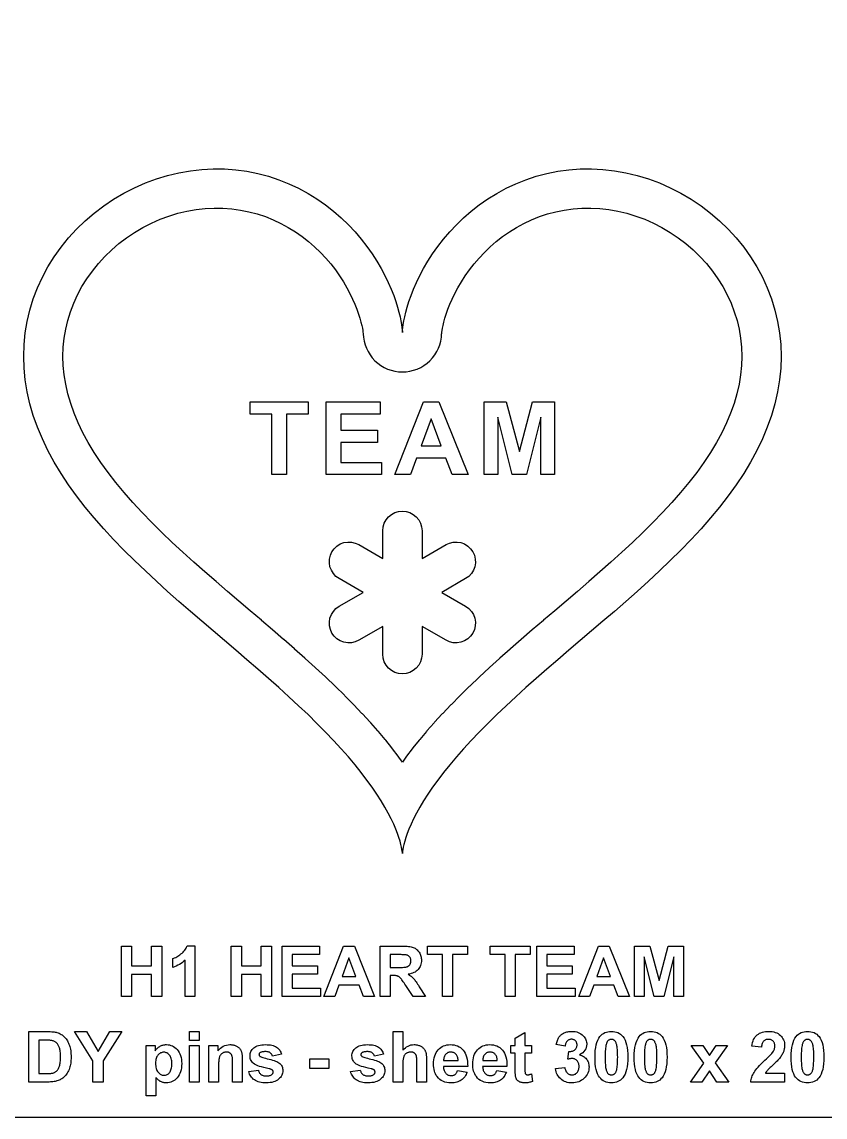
# Model space of a CAD drawing. Header units: millimetres. Extents: x 0 to 300, y 0 to 200.
# Drawn here: x 93.06 to 121.69, y 0 to 39.04 of the extents above; entities that cross this region are included whole.
import ezdxf

# ---------------------------------------------------------------- set-up
doc = ezdxf.new("R2010")
doc.units = ezdxf.units.MM
for name, color, linetype in [('CUT', 1, 'Continuous'), ('ENGRAVE', 5, 'Continuous'), ('LABELS', 250, 'Continuous'), ('SHEET', 8, 'Continuous')]:
    doc.layers.add(name, color=color, linetype=linetype)

msp = doc.modelspace()

# ---------------------------------------------------------------- linework, layer by layer
at = {"layer": 'CUT'}
msp.add_lwpolyline([(106.619, 27.962), (106.619, 27.974), (106.621, 28.009), (106.625, 28.068), (106.634, 28.15), (106.649, 28.253), (106.67, 28.378), (106.701, 28.524), (106.74, 28.688), (106.791, 28.871), (106.853, 29.069), (106.928, 29.283), (107.017, 29.509), (107.121, 29.747), (107.24, 29.994), (107.375, 30.248), (107.527, 30.507), (107.696, 30.77), (107.882, 31.033), (108.085, 31.296), (108.306, 31.555), (108.545, 31.809), (108.8, 32.055), (109.072, 32.292), (109.36, 32.517), (109.664, 32.73), (109.984, 32.927), (110.317, 33.108), (110.663, 33.271), (111.022, 33.414), (111.392, 33.536), (111.771, 33.637), (112.159, 33.714), (112.554, 33.768), (112.955, 33.798), (113.36, 33.802), (113.767, 33.782), (114.175, 33.736), (114.582, 33.664), (114.987, 33.568), (115.387, 33.446), (115.782, 33.3), (116.168, 33.13), (116.545, 32.937), (116.911, 32.721), (117.265, 32.483), (117.604, 32.225), (117.926, 31.947), (118.232, 31.65), (118.519, 31.337), (118.785, 31.007), (119.03, 30.663), (119.253, 30.305), (119.452, 29.935), (119.626, 29.555), (119.775, 29.165), (119.898, 28.767), (119.994, 28.362), (120.063, 27.952), (120.105, 27.537), (120.119, 27.118), (120.105, 26.697), (120.063, 26.275), (119.994, 25.853), (119.898, 25.431), (119.775, 25.01), (119.626, 24.591), (119.452, 24.174), (119.253, 23.76), (119.03, 23.35), (118.785, 22.943), (118.519, 22.54), (118.232, 22.141), (117.926, 21.746), (117.604, 21.356), (117.265, 20.97), (116.911, 20.588), (116.545, 20.21), (116.168, 19.837), (115.782, 19.468), (115.387, 19.103), (114.987, 18.741), (114.582, 18.383), (114.175, 18.028), (113.767, 17.677), (113.36, 17.329), (112.955, 16.985), (112.554, 16.643), (112.159, 16.305), (111.771, 15.97), (111.392, 15.638), (111.022, 15.309), (110.663, 14.984), (110.317, 14.663), (109.984, 14.346), (109.664, 14.034), (109.36, 13.727), (109.072, 13.425), (108.8, 13.129), (108.545, 12.839), (108.306, 12.556), (108.085, 12.282), (107.882, 12.015), (107.696, 11.757), (107.527, 11.509), (107.375, 11.272), (107.24, 11.046), (107.121, 10.831), (107.017, 10.629), (106.928, 10.441), (106.853, 10.266), (106.791, 10.106), (106.74, 9.961), (106.701, 9.831), (106.67, 9.718), (106.649, 9.622), (106.634, 9.542), (106.625, 9.48), (106.621, 9.435), (106.619, 9.408), (106.619, 9.399), (106.619, 9.408), (106.617, 9.435), (106.612, 9.48), (106.603, 9.542), (106.589, 9.622), (106.567, 9.718), (106.537, 9.831), (106.497, 9.961), (106.447, 10.106), (106.385, 10.266), (106.31, 10.441), (106.22, 10.629), (106.117, 10.831), (105.997, 11.046), (105.862, 11.272), (105.71, 11.509), (105.542, 11.757), (105.356, 12.015), (105.152, 12.282), (104.931, 12.556), (104.693, 12.839), (104.438, 13.129), (104.166, 13.425), (103.877, 13.727), (103.573, 14.034), (103.254, 14.346), (102.921, 14.663), (102.574, 14.984), (102.216, 15.309), (101.846, 15.638), (101.466, 15.97), (101.078, 16.305), (100.683, 16.643), (100.282, 16.985), (99.878, 17.329), (99.47, 17.677), (99.062, 18.028), (98.655, 18.383), (98.251, 18.741), (97.85, 19.103), (97.456, 19.468), (97.069, 19.837), (96.692, 20.21), (96.326, 20.588), (95.973, 20.97), (95.634, 21.356), (95.311, 21.746), (95.006, 22.141), (94.719, 22.54), (94.452, 22.943), (94.207, 23.35), (93.985, 23.76), (93.786, 24.174), (93.611, 24.591), (93.462, 25.01), (93.339, 25.431), (93.243, 25.853), (93.174, 26.275), (93.133, 26.697), (93.119, 27.118), (93.133, 27.537), (93.174, 27.952), (93.243, 28.362), (93.339, 28.767), (93.462, 29.165), (93.611, 29.555), (93.786, 29.935), (93.985, 30.305), (94.207, 30.663), (94.452, 31.007), (94.719, 31.337), (95.006, 31.65), (95.311, 31.947), (95.634, 32.225), (95.973, 32.483), (96.326, 32.721), (96.692, 32.937), (97.069, 33.13), (97.456, 33.3), (97.85, 33.446), (98.251, 33.568), (98.655, 33.664), (99.062, 33.736), (99.47, 33.782), (99.878, 33.802), (100.282, 33.798), (100.683, 33.768), (101.078, 33.714), (101.466, 33.637), (101.846, 33.536), (102.216, 33.414), (102.574, 33.271), (102.921, 33.108), (103.254, 32.927), (103.573, 32.73), (103.877, 32.517), (104.166, 32.292), (104.438, 32.055), (104.693, 31.809), (104.931, 31.555), (105.152, 31.296), (105.356, 31.033), (105.542, 30.77), (105.71, 30.507), (105.862, 30.248), (105.997, 29.994), (106.117, 29.747), (106.22, 29.509), (106.31, 29.283), (106.385, 29.069), (106.447, 28.871), (106.497, 28.688), (106.537, 28.524), (106.567, 28.378), (106.589, 28.253), (106.603, 28.15), (106.612, 28.068), (106.617, 28.009), (106.619, 27.974)], close=True, dxfattribs=at)
at = {"layer": 'ENGRAVE'}
for points in [[(105.221, 27.907), (105.228, 27.798), (105.251, 27.664), (105.286, 27.533), (105.334, 27.406), (105.394, 27.285), (105.465, 27.169), (105.547, 27.061), (105.639, 26.962), (105.74, 26.872), (105.85, 26.792), (105.967, 26.723), (106.09, 26.666), (106.218, 26.621), (106.349, 26.588), (106.483, 26.568), (106.619, 26.562), (106.754, 26.568), (106.888, 26.588), (107.02, 26.621), (107.148, 26.666), (107.271, 26.723), (107.388, 26.792), (107.497, 26.872), (107.599, 26.962), (107.691, 27.061), (107.773, 27.169), (107.844, 27.285), (107.904, 27.406), (107.952, 27.533), (107.987, 27.664), (108.009, 27.798), (108.017, 27.907), (108.017, 27.907), (108.018, 27.921), (108.019, 27.938), (108.024, 27.976), (108.032, 28.036), (108.046, 28.117), (108.067, 28.218), (108.096, 28.338), (108.134, 28.475), (108.181, 28.627), (108.24, 28.794), (108.311, 28.973), (108.393, 29.162), (108.489, 29.36), (108.598, 29.565), (108.721, 29.775), (108.857, 29.987), (109.008, 30.2), (109.172, 30.412), (109.35, 30.621), (109.542, 30.825), (109.746, 31.023), (109.963, 31.212), (110.193, 31.391), (110.434, 31.56), (110.686, 31.716), (110.949, 31.858), (111.221, 31.986), (111.502, 32.098), (111.791, 32.194), (112.088, 32.272), (112.391, 32.333), (112.701, 32.375), (113.015, 32.398), (113.333, 32.402), (113.654, 32.386), (113.976, 32.349), (114.299, 32.293), (114.621, 32.216), (114.94, 32.119), (115.256, 32.002), (115.566, 31.865), (115.869, 31.71), (116.164, 31.536), (116.449, 31.344), (116.722, 31.136), (116.982, 30.913), (117.227, 30.675), (117.457, 30.423), (117.67, 30.16), (117.865, 29.886), (118.041, 29.603), (118.198, 29.311), (118.335, 29.013), (118.451, 28.708), (118.547, 28.398), (118.621, 28.084), (118.675, 27.765), (118.707, 27.443), (118.718, 27.118), (118.707, 26.789), (118.674, 26.457), (118.62, 26.122), (118.542, 25.783), (118.443, 25.441), (118.32, 25.096), (118.174, 24.748), (118.006, 24.397), (117.815, 24.045), (117.601, 23.69), (117.366, 23.335), (117.11, 22.978), (116.833, 22.621), (116.538, 22.264), (116.225, 21.907), (115.895, 21.551), (115.55, 21.195), (115.192, 20.841), (114.822, 20.488), (114.442, 20.135), (114.054, 19.785), (113.659, 19.435), (113.259, 19.087), (112.856, 18.74), (112.451, 18.395), (112.047, 18.051), (111.646, 17.709), (111.644, 17.706), (111.249, 17.368), (111.244, 17.364), (110.856, 17.029), (110.85, 17.023), (110.47, 16.691), (110.462, 16.684), (110.092, 16.356), (110.082, 16.347), (109.724, 16.022), (109.712, 16.011), (109.365, 15.69), (109.352, 15.678), (109.019, 15.361), (109.004, 15.347), (108.685, 15.035), (108.669, 15.019), (108.365, 14.711), (108.348, 14.694), (108.059, 14.392), (108.041, 14.372), (107.769, 14.076), (107.75, 14.054), (107.494, 13.765), (107.474, 13.741), (107.236, 13.459), (107.215, 13.433), (106.994, 13.158), (106.972, 13.131), (106.769, 12.864), (106.747, 12.835), (106.619, 12.657), (106.491, 12.835), (106.469, 12.864), (106.265, 13.131), (106.244, 13.158), (106.023, 13.433), (106.002, 13.459), (105.764, 13.741), (105.743, 13.765), (105.488, 14.054), (105.469, 14.076), (105.197, 14.372), (105.178, 14.392), (104.89, 14.694), (104.873, 14.711), (104.568, 15.019), (104.552, 15.035), (104.233, 15.347), (104.219, 15.361), (103.885, 15.678), (103.872, 15.69), (103.526, 16.011), (103.514, 16.022), (103.155, 16.347), (103.145, 16.356), (102.776, 16.684), (102.767, 16.691), (102.388, 17.023), (102.381, 17.029), (101.993, 17.364), (101.989, 17.368), (101.594, 17.706), (101.591, 17.709), (101.191, 18.05), (100.786, 18.395), (100.382, 18.74), (99.979, 19.087), (99.579, 19.435), (99.184, 19.785), (98.795, 20.135), (98.415, 20.488), (98.045, 20.841), (97.687, 21.195), (97.343, 21.551), (97.013, 21.907), (96.7, 22.264), (96.404, 22.621), (96.128, 22.978), (95.872, 23.335), (95.636, 23.69), (95.423, 24.045), (95.232, 24.397), (95.063, 24.748), (94.918, 25.096), (94.795, 25.441), (94.695, 25.783), (94.618, 26.122), (94.563, 26.457), (94.53, 26.789), (94.52, 27.118), (94.53, 27.443), (94.563, 27.765), (94.616, 28.084), (94.691, 28.398), (94.786, 28.708), (94.903, 29.013), (95.04, 29.311), (95.197, 29.603), (95.373, 29.886), (95.568, 30.16), (95.781, 30.423), (96.011, 30.675), (96.256, 30.913), (96.516, 31.136), (96.789, 31.344), (97.073, 31.536), (97.368, 31.71), (97.671, 31.865), (97.982, 32.002), (98.297, 32.119), (98.617, 32.216), (98.939, 32.293), (99.262, 32.349), (99.584, 32.386), (99.905, 32.402), (100.223, 32.398), (100.537, 32.375), (100.846, 32.333), (101.15, 32.272), (101.447, 32.194), (101.736, 32.098), (102.017, 31.986), (102.289, 31.858), (102.551, 31.716), (102.804, 31.56), (103.045, 31.391), (103.274, 31.212), (103.491, 31.023), (103.696, 30.825), (103.888, 30.621), (104.066, 30.412), (104.23, 30.2), (104.38, 29.987), (104.517, 29.775), (104.64, 29.565), (104.749, 29.36), (104.844, 29.162), (104.927, 28.973), (104.997, 28.794), (105.056, 28.627), (105.104, 28.475), (105.142, 28.338), (105.171, 28.218), (105.191, 28.117), (105.206, 28.036), (105.214, 27.976), (105.218, 27.938), (105.219, 27.921), (105.22, 27.907)], [(101.191, 25.061), (101.191, 25.501), (103.258, 25.501), (103.258, 25.061), (102.488, 25.061), (102.488, 22.901), (101.963, 22.901), (101.963, 25.061)], [(105.824, 25.501), (105.824, 25.061), (104.421, 25.061), (104.421, 24.485), (105.727, 24.485), (105.727, 24.046), (104.421, 24.046), (104.421, 23.339), (105.874, 23.339), (105.874, 22.901), (103.896, 22.901), (103.896, 25.501)], [(107.126, 23.491), (106.912, 22.901), (106.355, 22.901), (107.367, 25.501), (107.922, 25.501), (108.964, 22.901), (108.392, 22.901), (108.165, 23.491)], [(110.321, 25.501), (110.792, 23.727), (111.259, 25.501), (112.046, 25.501), (112.046, 22.901), (111.559, 22.901), (111.559, 24.947), (111.042, 22.901), (110.537, 22.901), (110.023, 24.947), (110.023, 22.901), (109.535, 22.901), (109.535, 25.501)], [(107.997, 23.929), (107.639, 24.894), (107.288, 23.929)], [(105.932, 21.037), (105.972, 21.169), (106.037, 21.29), (106.124, 21.396), (106.23, 21.483), (106.351, 21.547), (106.482, 21.587), (106.619, 21.601), (106.755, 21.587), (106.887, 21.547), (107.008, 21.483), (107.114, 21.396), (107.201, 21.29), (107.266, 21.169), (107.305, 21.037), (107.319, 20.901), (107.319, 19.913), (108.174, 20.407), (108.299, 20.464), (108.433, 20.495), (108.57, 20.499), (108.705, 20.477), (108.834, 20.429), (108.95, 20.356), (109.05, 20.262), (109.13, 20.151), (109.187, 20.026), (109.218, 19.892), (109.223, 19.755), (109.2, 19.62), (109.152, 19.491), (109.079, 19.375), (108.986, 19.274), (108.874, 19.195), (108.019, 18.701), (108.874, 18.207), (108.986, 18.127), (109.079, 18.027), (109.152, 17.91), (109.2, 17.782), (109.223, 17.647), (109.218, 17.509), (109.187, 17.376), (109.13, 17.251), (109.05, 17.139), (108.95, 17.045), (108.834, 16.973), (108.705, 16.925), (108.57, 16.902), (108.433, 16.907), (108.299, 16.938), (108.174, 16.995), (107.319, 17.488), (107.319, 16.501), (107.305, 16.364), (107.266, 16.233), (107.201, 16.112), (107.114, 16.006), (107.008, 15.919), (106.887, 15.854), (106.755, 15.814), (106.619, 15.801), (106.482, 15.814), (106.351, 15.854), (106.23, 15.919), (106.124, 16.006), (106.037, 16.112), (105.972, 16.233), (105.932, 16.364), (105.919, 16.501), (105.919, 17.488), (105.064, 16.995), (104.939, 16.938), (104.805, 16.907), (104.668, 16.902), (104.532, 16.925), (104.404, 16.973), (104.287, 17.045), (104.187, 17.139), (104.107, 17.251), (104.051, 17.376), (104.02, 17.509), (104.015, 17.647), (104.037, 17.782), (104.086, 17.91), (104.158, 18.027), (104.252, 18.127), (104.364, 18.207), (105.219, 18.701), (104.364, 19.195), (104.252, 19.274), (104.158, 19.375), (104.086, 19.491), (104.037, 19.62), (104.015, 19.755), (104.02, 19.892), (104.051, 20.026), (104.107, 20.151), (104.187, 20.262), (104.287, 20.356), (104.404, 20.429), (104.532, 20.477), (104.668, 20.499), (104.805, 20.495), (104.939, 20.464), (105.064, 20.407), (105.919, 19.913), (105.919, 20.901)]]:
    msp.add_lwpolyline(points, close=True, dxfattribs=at)
at = {"layer": 'LABELS'}
for points in [[(96.965, 5.387), (97.677, 5.387), (97.677, 6.096), (98.041, 6.096), (98.041, 4.296), (97.677, 4.296), (97.677, 5.083), (96.965, 5.083), (96.965, 4.296), (96.602, 4.296), (96.602, 6.096), (96.965, 6.096)], [(98.83, 5.553), (98.779, 5.513), (98.727, 5.476), (98.672, 5.442), (98.615, 5.411), (98.556, 5.383), (98.495, 5.357), (98.432, 5.334), (98.432, 5.648), (98.466, 5.66), (98.501, 5.675), (98.537, 5.692), (98.573, 5.712), (98.61, 5.734), (98.648, 5.758), (98.686, 5.786), (98.726, 5.815), (98.764, 5.847), (98.799, 5.879), (98.83, 5.913), (98.859, 5.949), (98.885, 5.985), (98.907, 6.023), (98.927, 6.063), (98.943, 6.103), (99.223, 6.103), (99.223, 4.296), (98.878, 4.296), (98.878, 5.596)], [(100.878, 5.387), (101.59, 5.387), (101.59, 6.096), (101.954, 6.096), (101.954, 4.296), (101.59, 4.296), (101.59, 5.083), (100.878, 5.083), (100.878, 4.296), (100.515, 4.296), (100.515, 6.096), (100.878, 6.096)], [(103.664, 5.791), (102.693, 5.791), (102.693, 5.392), (103.596, 5.392), (103.596, 5.089), (102.693, 5.089), (102.693, 4.599), (103.698, 4.599), (103.698, 4.296), (102.329, 4.296), (102.329, 6.096), (103.664, 6.096)], [(103.824, 4.296), (104.525, 6.096), (104.909, 6.096), (105.63, 4.296), (105.234, 4.296), (105.077, 4.705), (104.358, 4.705), (104.209, 4.296)], [(106.783, 6.089), (106.838, 6.084), (106.888, 6.077), (106.933, 6.068), (106.973, 6.059), (107.008, 6.047), (107.04, 6.034), (107.07, 6.018), (107.099, 6), (107.126, 5.98), (107.151, 5.957), (107.175, 5.932), (107.197, 5.905), (107.217, 5.875), (107.236, 5.843), (107.252, 5.81), (107.265, 5.777), (107.276, 5.742), (107.285, 5.706), (107.291, 5.669), (107.295, 5.63), (107.296, 5.591), (107.294, 5.542), (107.289, 5.494), (107.279, 5.449), (107.266, 5.406), (107.249, 5.365), (107.229, 5.327), (107.205, 5.291), (107.177, 5.257), (107.145, 5.225), (107.11, 5.197), (107.071, 5.171), (107.028, 5.149), (106.982, 5.13), (106.932, 5.113), (106.878, 5.1), (106.821, 5.09), (106.85, 5.073), (106.877, 5.055), (106.903, 5.037), (106.928, 5.018), (106.952, 4.999), (106.974, 4.979), (106.996, 4.959), (107.015, 4.939), (107.035, 4.917), (107.057, 4.89), (107.08, 4.859), (107.105, 4.825), (107.132, 4.786), (107.161, 4.744), (107.191, 4.697), (107.222, 4.647), (107.442, 4.296), (107.007, 4.296), (106.745, 4.687), (106.711, 4.737), (106.68, 4.783), (106.652, 4.823), (106.627, 4.859), (106.604, 4.889), (106.584, 4.915), (106.567, 4.936), (106.553, 4.952), (106.54, 4.965), (106.527, 4.977), (106.514, 4.988), (106.5, 4.998), (106.486, 5.007), (106.472, 5.015), (106.458, 5.021), (106.444, 5.027), (106.428, 5.032), (106.411, 5.036), (106.391, 5.039), (106.369, 5.042), (106.345, 5.044), (106.319, 5.046), (106.291, 5.047), (106.261, 5.047), (106.187, 5.047), (106.187, 4.296), (105.824, 4.296), (105.824, 6.096), (106.589, 6.096), (106.658, 6.095), (106.723, 6.093)], [(108.94, 6.096), (108.94, 5.791), (108.407, 5.791), (108.407, 4.296), (108.044, 4.296), (108.044, 5.791), (107.51, 5.791), (107.51, 6.096)], [(111.175, 6.096), (111.175, 5.791), (110.642, 5.791), (110.642, 4.296), (110.278, 4.296), (110.278, 5.791), (109.744, 5.791), (109.744, 6.096)], [(112.744, 5.791), (111.773, 5.791), (111.773, 5.392), (112.676, 5.392), (112.676, 5.089), (111.773, 5.089), (111.773, 4.599), (112.778, 4.599), (112.778, 4.296), (111.409, 4.296), (111.409, 6.096), (112.744, 6.096)], [(112.903, 4.296), (113.605, 6.096), (113.989, 6.096), (114.71, 4.296), (114.314, 4.296), (114.157, 4.705), (113.438, 4.705), (113.289, 4.296)], [(116.091, 6.096), (116.636, 6.096), (116.636, 4.296), (116.298, 4.296), (116.298, 5.713), (115.941, 4.296), (115.591, 4.296), (115.235, 5.713), (115.235, 4.296), (114.897, 4.296), (114.897, 6.096), (115.441, 6.096), (115.768, 4.868)], [(104.469, 5.008), (104.961, 5.008), (104.713, 5.676)], [(106.669, 5.34), (106.706, 5.343), (106.738, 5.347), (106.763, 5.351), (106.783, 5.357), (106.799, 5.363), (106.813, 5.37), (106.828, 5.378), (106.841, 5.387), (106.853, 5.397), (106.864, 5.408), (106.875, 5.42), (106.885, 5.433), (106.893, 5.447), (106.901, 5.461), (106.907, 5.477), (106.912, 5.493), (106.916, 5.511), (106.919, 5.529), (106.921, 5.548), (106.921, 5.568), (106.921, 5.59), (106.918, 5.611), (106.915, 5.631), (106.909, 5.65), (106.903, 5.668), (106.894, 5.684), (106.884, 5.7), (106.873, 5.714), (106.86, 5.728), (106.846, 5.74), (106.831, 5.751), (106.814, 5.76), (106.797, 5.768), (106.778, 5.775), (106.758, 5.781), (106.736, 5.785), (106.722, 5.787), (106.703, 5.788), (106.678, 5.789), (106.648, 5.79), (106.612, 5.79), (106.57, 5.791), (106.523, 5.791), (106.471, 5.791), (106.187, 5.791), (106.187, 5.334), (106.456, 5.334), (106.518, 5.335), (106.575, 5.336), (106.625, 5.338)], [(113.549, 5.008), (114.04, 5.008), (113.792, 5.676)], [(94.241, 3.03), (94.275, 3.023), (94.306, 3.015), (94.345, 3.002), (94.383, 2.987), (94.419, 2.97), (94.453, 2.95), (94.486, 2.928), (94.518, 2.904), (94.549, 2.878), (94.578, 2.849), (94.605, 2.819), (94.631, 2.786), (94.655, 2.752), (94.677, 2.717), (94.698, 2.679), (94.717, 2.64), (94.734, 2.6), (94.749, 2.558), (94.763, 2.513), (94.775, 2.466), (94.785, 2.417), (94.794, 2.365), (94.8, 2.31), (94.805, 2.254), (94.807, 2.194), (94.808, 2.132), (94.808, 2.077), (94.805, 2.025), (94.801, 1.974), (94.795, 1.925), (94.787, 1.878), (94.777, 1.833), (94.766, 1.79), (94.753, 1.749), (94.735, 1.701), (94.716, 1.655), (94.694, 1.612), (94.671, 1.571), (94.646, 1.533), (94.619, 1.496), (94.591, 1.463), (94.56, 1.431), (94.536, 1.409), (94.509, 1.387), (94.48, 1.368), (94.449, 1.349), (94.416, 1.332), (94.381, 1.316), (94.344, 1.301), (94.305, 1.287), (94.274, 1.278), (94.24, 1.271), (94.203, 1.264), (94.164, 1.259), (94.123, 1.255), (94.079, 1.252), (94.032, 1.25), (93.983, 1.249), (93.299, 1.249), (93.299, 3.049), (93.964, 3.049), (94.018, 3.049), (94.069, 3.047), (94.117, 3.044), (94.162, 3.041), (94.203, 3.036)], [(94.091, 1.559), (94.115, 1.562), (94.136, 1.566), (94.154, 1.57), (94.176, 1.576), (94.196, 1.583), (94.216, 1.591), (94.235, 1.599), (94.253, 1.609), (94.27, 1.62), (94.286, 1.632), (94.301, 1.645), (94.315, 1.659), (94.329, 1.675), (94.341, 1.694), (94.354, 1.714), (94.365, 1.737), (94.376, 1.762), (94.386, 1.789), (94.396, 1.818), (94.404, 1.85), (94.412, 1.884), (94.418, 1.921), (94.423, 1.961), (94.427, 2.004), (94.43, 2.049), (94.432, 2.097), (94.433, 2.148), (94.432, 2.199), (94.43, 2.246), (94.427, 2.291), (94.423, 2.333), (94.418, 2.371), (94.412, 2.407), (94.404, 2.439), (94.396, 2.468), (94.386, 2.496), (94.376, 2.521), (94.364, 2.545), (94.352, 2.568), (94.338, 2.589), (94.324, 2.608), (94.309, 2.626), (94.293, 2.643), (94.276, 2.658), (94.257, 2.672), (94.238, 2.684), (94.217, 2.695), (94.196, 2.705), (94.173, 2.714), (94.149, 2.721), (94.124, 2.728), (94.103, 2.732), (94.077, 2.735), (94.047, 2.738), (94.012, 2.74), (93.972, 2.742), (93.928, 2.744), (93.879, 2.744), (93.826, 2.745), (93.663, 2.745), (93.663, 1.553), (93.934, 1.553), (93.971, 1.553), (94.005, 1.554), (94.036, 1.555), (94.065, 1.557)], [(95.952, 2.004), (95.952, 1.249), (95.589, 1.249), (95.589, 2.007), (94.93, 3.049), (95.356, 3.049), (95.78, 2.337), (96.195, 3.049), (96.613, 3.049)], [(99.371, 3.049), (99.371, 2.73), (99.026, 2.73), (99.026, 3.049)], [(106.923, 2.57), (106.978, 2.58), (107.035, 2.583), (107.065, 2.582), (107.093, 2.58), (107.121, 2.576), (107.148, 2.572), (107.175, 2.565), (107.201, 2.558), (107.226, 2.549), (107.25, 2.538), (107.273, 2.527), (107.295, 2.515), (107.315, 2.502), (107.334, 2.488), (107.351, 2.474), (107.367, 2.458), (107.381, 2.442), (107.394, 2.426), (107.406, 2.408), (107.417, 2.39), (107.426, 2.372), (107.435, 2.353), (107.443, 2.334), (107.45, 2.314), (107.456, 2.294), (107.461, 2.273), (107.465, 2.251), (107.468, 2.226), (107.471, 2.198), (107.474, 2.167), (107.476, 2.133), (107.477, 2.096), (107.478, 2.057), (107.478, 2.014), (107.478, 1.249), (107.133, 1.249), (107.133, 1.938), (107.133, 1.987), (107.132, 2.031), (107.131, 2.071), (107.128, 2.106), (107.126, 2.136), (107.122, 2.161), (107.118, 2.182), (107.114, 2.198), (107.108, 2.212), (107.102, 2.225), (107.095, 2.237), (107.087, 2.248), (107.077, 2.259), (107.067, 2.268), (107.056, 2.278), (107.044, 2.286), (107.032, 2.294), (107.018, 2.3), (107.004, 2.306), (106.988, 2.311), (106.972, 2.314), (106.956, 2.317), (106.938, 2.318), (106.92, 2.319), (106.899, 2.318), (106.878, 2.316), (106.858, 2.313), (106.838, 2.308), (106.819, 2.302), (106.801, 2.295), (106.783, 2.287), (106.766, 2.277), (106.75, 2.266), (106.735, 2.253), (106.721, 2.24), (106.708, 2.225), (106.696, 2.208), (106.685, 2.19), (106.676, 2.171), (106.667, 2.151), (106.66, 2.129), (106.654, 2.104), (106.648, 2.077), (106.644, 2.047), (106.64, 2.015), (106.638, 1.98), (106.637, 1.942), (106.636, 1.902), (106.636, 1.249), (106.291, 1.249), (106.291, 3.049), (106.636, 3.049), (106.636, 2.387), (106.679, 2.433), (106.724, 2.473), (106.77, 2.506), (106.819, 2.534), (106.87, 2.555)], [(110.989, 1.626), (110.99, 1.605), (110.991, 1.588), (110.993, 1.575), (110.994, 1.567), (110.996, 1.56), (110.999, 1.554), (111.002, 1.548), (111.005, 1.543), (111.009, 1.537), (111.014, 1.532), (111.019, 1.527), (111.025, 1.523), (111.031, 1.519), (111.038, 1.516), (111.044, 1.513), (111.052, 1.51), (111.059, 1.508), (111.067, 1.507), (111.075, 1.506), (111.083, 1.506), (111.096, 1.506), (111.11, 1.508), (111.125, 1.511), (111.142, 1.514), (111.16, 1.519), (111.179, 1.525), (111.2, 1.531), (111.222, 1.539), (111.252, 1.271), (111.221, 1.259), (111.189, 1.249), (111.157, 1.24), (111.123, 1.233), (111.089, 1.227), (111.053, 1.223), (111.016, 1.221), (110.979, 1.22), (110.956, 1.22), (110.933, 1.222), (110.912, 1.224), (110.89, 1.228), (110.869, 1.232), (110.849, 1.237), (110.83, 1.244), (110.811, 1.251), (110.793, 1.259), (110.776, 1.268), (110.76, 1.277), (110.746, 1.287), (110.733, 1.297), (110.721, 1.308), (110.71, 1.32), (110.701, 1.332), (110.692, 1.345), (110.685, 1.359), (110.678, 1.374), (110.671, 1.391), (110.665, 1.408), (110.66, 1.426), (110.656, 1.446), (110.652, 1.467), (110.65, 1.484), (110.647, 1.504), (110.646, 1.529), (110.644, 1.557), (110.643, 1.59), (110.642, 1.626), (110.641, 1.666), (110.641, 1.71), (110.641, 2.278), (110.483, 2.278), (110.483, 2.553), (110.641, 2.553), (110.641, 2.812), (110.988, 3.014), (110.988, 2.553), (111.223, 2.553), (111.223, 2.278), (110.988, 2.278), (110.988, 1.753), (110.988, 1.715), (110.988, 1.681), (110.988, 1.652)], [(112.45, 1.631), (112.464, 1.61), (112.479, 1.59), (112.495, 1.572), (112.513, 1.556), (112.532, 1.543), (112.552, 1.531), (112.573, 1.522), (112.594, 1.514), (112.617, 1.509), (112.64, 1.506), (112.665, 1.505), (112.691, 1.506), (112.716, 1.51), (112.74, 1.516), (112.763, 1.525), (112.785, 1.536), (112.806, 1.55), (112.826, 1.567), (112.845, 1.586), (112.862, 1.607), (112.877, 1.63), (112.889, 1.654), (112.899, 1.681), (112.907, 1.709), (112.913, 1.739), (112.917, 1.771), (112.918, 1.804), (112.917, 1.836), (112.913, 1.866), (112.908, 1.894), (112.9, 1.921), (112.89, 1.946), (112.878, 1.969), (112.864, 1.991), (112.848, 2.011), (112.83, 2.028), (112.811, 2.044), (112.791, 2.057), (112.77, 2.068), (112.748, 2.076), (112.725, 2.082), (112.702, 2.085), (112.677, 2.087), (112.66, 2.086), (112.642, 2.085), (112.624, 2.083), (112.604, 2.08), (112.584, 2.077), (112.563, 2.072), (112.541, 2.067), (112.519, 2.061), (112.557, 2.342), (112.591, 2.342), (112.623, 2.344), (112.652, 2.349), (112.68, 2.355), (112.706, 2.364), (112.729, 2.375), (112.751, 2.388), (112.77, 2.403), (112.788, 2.42), (112.803, 2.438), (112.815, 2.457), (112.826, 2.478), (112.834, 2.5), (112.839, 2.523), (112.843, 2.548), (112.844, 2.574), (112.843, 2.596), (112.841, 2.617), (112.836, 2.637), (112.83, 2.656), (112.823, 2.673), (112.814, 2.69), (112.803, 2.705), (112.79, 2.719), (112.776, 2.732), (112.761, 2.743), (112.744, 2.752), (112.727, 2.759), (112.709, 2.765), (112.689, 2.77), (112.668, 2.772), (112.646, 2.773), (112.625, 2.772), (112.604, 2.769), (112.584, 2.764), (112.564, 2.758), (112.546, 2.749), (112.528, 2.738), (112.511, 2.726), (112.495, 2.712), (112.48, 2.695), (112.467, 2.677), (112.455, 2.658), (112.445, 2.636), (112.436, 2.613), (112.429, 2.588), (112.423, 2.561), (112.419, 2.532), (112.101, 2.586), (112.11, 2.626), (112.12, 2.664), (112.131, 2.7), (112.143, 2.733), (112.156, 2.765), (112.17, 2.794), (112.185, 2.822), (112.201, 2.847), (112.219, 2.871), (112.238, 2.893), (112.259, 2.915), (112.281, 2.934), (112.305, 2.953), (112.331, 2.97), (112.359, 2.986), (112.388, 3.001), (112.418, 3.014), (112.45, 3.025), (112.482, 3.035), (112.515, 3.043), (112.549, 3.049), (112.584, 3.053), (112.619, 3.056), (112.656, 3.057), (112.718, 3.054), (112.777, 3.046), (112.833, 3.034), (112.885, 3.016), (112.935, 2.993), (112.981, 2.965), (113.024, 2.933), (113.064, 2.895), (113.093, 2.861), (113.119, 2.826), (113.141, 2.79), (113.159, 2.753), (113.172, 2.715), (113.182, 2.676), (113.188, 2.636), (113.19, 2.595), (113.186, 2.537), (113.174, 2.482), (113.154, 2.431), (113.125, 2.382), (113.089, 2.336), (113.045, 2.293), (112.992, 2.254), (112.931, 2.217), (112.969, 2.207), (113.005, 2.195), (113.038, 2.18), (113.07, 2.163), (113.1, 2.143), (113.128, 2.121), (113.154, 2.096), (113.179, 2.068), (113.2, 2.039), (113.219, 2.008), (113.235, 1.975), (113.248, 1.941), (113.258, 1.905), (113.265, 1.868), (113.27, 1.83), (113.271, 1.789), (113.269, 1.731), (113.26, 1.675), (113.247, 1.622), (113.228, 1.57), (113.204, 1.521), (113.174, 1.473), (113.139, 1.428), (113.098, 1.386), (113.054, 1.346), (113.006, 1.312), (112.956, 1.284), (112.904, 1.26), (112.849, 1.242), (112.791, 1.229), (112.73, 1.221), (112.667, 1.219), (112.607, 1.221), (112.55, 1.227), (112.496, 1.238), (112.444, 1.254), (112.394, 1.273), (112.348, 1.298), (112.304, 1.326), (112.262, 1.359), (112.224, 1.396), (112.19, 1.435), (112.16, 1.477), (112.135, 1.521), (112.114, 1.569), (112.097, 1.619), (112.084, 1.671), (112.075, 1.727), (112.409, 1.767), (112.414, 1.736), (112.421, 1.707), (112.429, 1.68), (112.439, 1.655)], [(114.44, 2.914), (114.478, 2.87), (114.519, 2.81), (114.555, 2.741), (114.585, 2.663), (114.61, 2.576), (114.629, 2.48), (114.643, 2.375), (114.651, 2.26), (114.654, 2.137), (114.651, 2.014), (114.643, 1.9), (114.629, 1.794), (114.61, 1.698), (114.585, 1.611), (114.554, 1.532), (114.518, 1.463), (114.477, 1.403), (114.439, 1.36), (114.397, 1.322), (114.351, 1.29), (114.302, 1.265), (114.249, 1.244), (114.193, 1.23), (114.133, 1.221), (114.069, 1.219), (114.005, 1.222), (113.944, 1.231), (113.887, 1.247), (113.832, 1.269), (113.781, 1.297), (113.733, 1.332), (113.688, 1.373), (113.646, 1.421), (113.608, 1.476), (113.575, 1.541), (113.548, 1.616), (113.525, 1.702), (113.508, 1.797), (113.495, 1.901), (113.487, 2.016), (113.485, 2.141), (113.488, 2.263), (113.496, 2.377), (113.51, 2.482), (113.529, 2.578), (113.554, 2.665), (113.584, 2.743), (113.62, 2.812), (113.662, 2.872), (113.7, 2.916), (113.742, 2.953), (113.788, 2.985), (113.837, 3.011), (113.889, 3.031), (113.946, 3.045), (114.006, 3.054), (114.069, 3.057), (114.133, 3.054), (114.193, 3.045), (114.249, 3.03), (114.302, 3.01), (114.352, 2.984), (114.397, 2.952)], [(113.97, 2.74), (113.958, 2.731), (113.946, 2.72), (113.934, 2.707), (113.924, 2.692), (113.914, 2.675), (113.905, 2.656), (113.896, 2.635), (113.889, 2.612), (113.882, 2.588), (113.873, 2.551), (113.866, 2.509), (113.86, 2.461), (113.855, 2.408), (113.851, 2.349), (113.848, 2.284), (113.846, 2.213), (113.846, 2.137), (113.846, 2.061), (113.848, 1.991), (113.85, 1.927), (113.854, 1.87), (113.858, 1.818), (113.864, 1.773), (113.87, 1.734), (113.878, 1.702), (113.886, 1.673), (113.895, 1.647), (113.904, 1.624), (113.914, 1.603), (113.924, 1.585), (113.935, 1.569), (113.946, 1.555), (113.958, 1.544), (113.971, 1.535), (113.983, 1.527), (113.997, 1.52), (114.01, 1.514), (114.024, 1.51), (114.039, 1.507), (114.054, 1.505), (114.069, 1.505), (114.085, 1.505), (114.1, 1.507), (114.114, 1.51), (114.129, 1.515), (114.142, 1.52), (114.156, 1.527), (114.169, 1.535), (114.181, 1.545), (114.193, 1.556), (114.204, 1.568), (114.215, 1.583), (114.225, 1.6), (114.234, 1.619), (114.242, 1.64), (114.25, 1.663), (114.257, 1.688), (114.266, 1.724), (114.273, 1.765), (114.279, 1.813), (114.284, 1.866), (114.288, 1.925), (114.291, 1.99), (114.292, 2.061), (114.293, 2.137), (114.292, 2.213), (114.291, 2.283), (114.288, 2.347), (114.285, 2.404), (114.28, 2.455), (114.275, 2.501), (114.268, 2.54), (114.261, 2.572), (114.253, 2.601), (114.244, 2.627), (114.235, 2.65), (114.225, 2.671), (114.215, 2.69), (114.204, 2.706), (114.192, 2.719), (114.18, 2.731), (114.168, 2.74), (114.155, 2.748), (114.142, 2.755), (114.128, 2.761), (114.114, 2.765), (114.1, 2.768), (114.085, 2.77), (114.069, 2.771), (114.054, 2.77), (114.039, 2.768), (114.024, 2.765), (114.01, 2.761), (113.996, 2.755), (113.983, 2.748)], [(115.877, 2.87), (115.918, 2.81), (115.954, 2.741), (115.984, 2.663), (116.008, 2.576), (116.028, 2.48), (116.041, 2.375), (116.05, 2.26), (116.052, 2.137), (116.05, 2.014), (116.041, 1.9), (116.027, 1.794), (116.008, 1.698), (115.983, 1.611), (115.953, 1.532), (115.917, 1.463), (115.876, 1.403), (115.837, 1.36), (115.795, 1.322), (115.75, 1.29), (115.701, 1.265), (115.648, 1.244), (115.591, 1.23), (115.531, 1.221), (115.468, 1.219), (115.404, 1.222), (115.343, 1.231), (115.285, 1.247), (115.231, 1.269), (115.179, 1.297), (115.131, 1.332), (115.086, 1.373), (115.044, 1.421), (115.007, 1.476), (114.974, 1.541), (114.946, 1.616), (114.924, 1.702), (114.906, 1.797), (114.893, 1.901), (114.886, 2.016), (114.883, 2.141), (114.886, 2.263), (114.894, 2.377), (114.908, 2.482), (114.928, 2.578), (114.952, 2.665), (114.983, 2.743), (115.019, 2.812), (115.06, 2.872), (115.099, 2.916), (115.141, 2.953), (115.186, 2.985), (115.235, 3.011), (115.288, 3.031), (115.344, 3.045), (115.404, 3.054), (115.468, 3.057), (115.531, 3.054), (115.591, 3.045), (115.648, 3.03), (115.701, 3.01), (115.75, 2.984), (115.796, 2.952), (115.838, 2.914)], [(115.356, 2.731), (115.344, 2.72), (115.333, 2.707), (115.322, 2.692), (115.313, 2.675), (115.303, 2.656), (115.295, 2.635), (115.287, 2.612), (115.28, 2.588), (115.272, 2.551), (115.264, 2.509), (115.258, 2.461), (115.253, 2.408), (115.249, 2.349), (115.247, 2.284), (115.245, 2.213), (115.244, 2.137), (115.245, 2.061), (115.246, 1.991), (115.249, 1.927), (115.252, 1.87), (115.257, 1.818), (115.262, 1.773), (115.269, 1.734), (115.276, 1.702), (115.285, 1.673), (115.293, 1.647), (115.303, 1.624), (115.312, 1.603), (115.323, 1.585), (115.334, 1.569), (115.345, 1.555), (115.357, 1.544), (115.369, 1.535), (115.382, 1.527), (115.395, 1.52), (115.409, 1.514), (115.423, 1.51), (115.437, 1.507), (115.452, 1.505), (115.468, 1.505), (115.483, 1.505), (115.498, 1.507), (115.513, 1.51), (115.527, 1.515), (115.541, 1.52), (115.554, 1.527), (115.567, 1.535), (115.58, 1.545), (115.592, 1.556), (115.603, 1.568), (115.613, 1.583), (115.623, 1.6), (115.632, 1.619), (115.641, 1.64), (115.649, 1.663), (115.656, 1.688), (115.664, 1.724), (115.671, 1.765), (115.677, 1.813), (115.682, 1.866), (115.686, 1.925), (115.689, 1.99), (115.691, 2.061), (115.691, 2.137), (115.691, 2.213), (115.689, 2.283), (115.687, 2.347), (115.683, 2.404), (115.679, 2.455), (115.673, 2.501), (115.667, 2.54), (115.659, 2.572), (115.651, 2.601), (115.642, 2.627), (115.633, 2.65), (115.623, 2.671), (115.613, 2.69), (115.602, 2.706), (115.591, 2.719), (115.579, 2.731), (115.567, 2.74), (115.554, 2.748), (115.541, 2.755), (115.527, 2.761), (115.513, 2.765), (115.498, 2.768), (115.483, 2.77), (115.468, 2.771), (115.452, 2.77), (115.437, 2.768), (115.423, 2.765), (115.409, 2.761), (115.395, 2.755), (115.382, 2.748), (115.369, 2.74)], [(119.09, 1.469), (119.108, 1.511), (119.129, 1.553), (119.153, 1.594), (119.18, 1.636), (119.214, 1.682), (119.253, 1.731), (119.299, 1.783), (119.35, 1.839), (119.408, 1.897), (119.471, 1.96), (119.541, 2.025), (119.596, 2.077), (119.646, 2.125), (119.69, 2.169), (119.729, 2.208), (119.762, 2.242), (119.789, 2.272), (119.811, 2.298), (119.827, 2.32), (119.843, 2.347), (119.858, 2.373), (119.87, 2.4), (119.88, 2.426), (119.888, 2.452), (119.893, 2.479), (119.897, 2.505), (119.898, 2.531), (119.897, 2.559), (119.894, 2.585), (119.889, 2.61), (119.882, 2.633), (119.874, 2.655), (119.863, 2.674), (119.85, 2.692), (119.836, 2.709), (119.82, 2.723), (119.802, 2.736), (119.783, 2.746), (119.762, 2.755), (119.74, 2.762), (119.716, 2.767), (119.691, 2.77), (119.665, 2.771), (119.638, 2.77), (119.613, 2.766), (119.59, 2.761), (119.568, 2.754), (119.547, 2.745), (119.527, 2.734), (119.509, 2.721), (119.493, 2.705), (119.478, 2.688), (119.464, 2.668), (119.452, 2.645), (119.442, 2.619), (119.434, 2.591), (119.427, 2.559), (119.422, 2.526), (119.419, 2.489), (119.075, 2.524), (119.085, 2.592), (119.099, 2.656), (119.117, 2.715), (119.139, 2.768), (119.165, 2.817), (119.195, 2.861), (119.23, 2.899), (119.268, 2.933), (119.31, 2.962), (119.354, 2.987), (119.401, 3.008), (119.45, 3.026), (119.502, 3.039), (119.557, 3.049), (119.614, 3.055), (119.673, 3.057), (119.738, 3.054), (119.799, 3.048), (119.857, 3.036), (119.911, 3.021), (119.962, 3.001), (120.009, 2.976), (120.052, 2.947), (120.092, 2.913), (120.128, 2.876), (120.158, 2.837), (120.185, 2.795), (120.206, 2.752), (120.223, 2.706), (120.235, 2.658), (120.242, 2.608), (120.244, 2.556), (120.243, 2.525), (120.241, 2.496), (120.238, 2.466), (120.233, 2.437), (120.227, 2.408), (120.22, 2.38), (120.211, 2.352), (120.201, 2.324), (120.189, 2.297), (120.176, 2.269), (120.161, 2.24), (120.144, 2.212), (120.126, 2.183), (120.107, 2.154), (120.085, 2.124), (120.062, 2.094), (120.045, 2.073), (120.025, 2.05), (120.001, 2.024), (119.975, 1.997), (119.945, 1.967), (119.912, 1.935), (119.876, 1.901), (119.836, 1.864), (119.798, 1.829), (119.762, 1.796), (119.731, 1.766), (119.703, 1.74), (119.679, 1.716), (119.659, 1.696), (119.642, 1.679), (119.63, 1.665), (119.619, 1.653), (119.609, 1.641), (119.599, 1.629), (119.59, 1.617), (119.582, 1.605), (119.574, 1.593), (119.566, 1.581), (119.559, 1.57), (120.244, 1.57), (120.244, 1.249), (119.035, 1.249), (119.041, 1.294), (119.049, 1.339), (119.061, 1.383), (119.074, 1.426)], [(121.431, 2.914), (121.47, 2.87), (121.511, 2.81), (121.546, 2.741), (121.577, 2.663), (121.601, 2.576), (121.62, 2.48), (121.634, 2.375), (121.642, 2.26), (121.645, 2.137), (121.642, 2.014), (121.634, 1.9), (121.62, 1.794), (121.601, 1.698), (121.576, 1.611), (121.546, 1.532), (121.51, 1.463), (121.468, 1.403), (121.43, 1.36), (121.388, 1.322), (121.342, 1.29), (121.293, 1.265), (121.241, 1.244), (121.184, 1.23), (121.124, 1.221), (121.061, 1.219), (120.997, 1.222), (120.936, 1.231), (120.878, 1.247), (120.823, 1.269), (120.772, 1.297), (120.724, 1.332), (120.679, 1.373), (120.637, 1.421), (120.599, 1.476), (120.567, 1.541), (120.539, 1.616), (120.516, 1.702), (120.499, 1.797), (120.486, 1.901), (120.479, 2.016), (120.476, 2.141), (120.479, 2.263), (120.487, 2.377), (120.501, 2.482), (120.52, 2.578), (120.545, 2.665), (120.576, 2.743), (120.612, 2.812), (120.653, 2.872), (120.691, 2.916), (120.733, 2.953), (120.779, 2.985), (120.828, 3.011), (120.881, 3.031), (120.937, 3.045), (120.997, 3.054), (121.061, 3.057), (121.124, 3.054), (121.184, 3.045), (121.241, 3.03), (121.294, 3.01), (121.343, 2.984), (121.389, 2.952)], [(120.961, 2.74), (120.949, 2.731), (120.937, 2.72), (120.926, 2.707), (120.915, 2.692), (120.905, 2.675), (120.896, 2.656), (120.888, 2.635), (120.88, 2.612), (120.873, 2.588), (120.864, 2.551), (120.857, 2.509), (120.851, 2.461), (120.846, 2.408), (120.842, 2.349), (120.839, 2.284), (120.838, 2.213), (120.837, 2.137), (120.838, 2.061), (120.839, 1.991), (120.842, 1.927), (120.845, 1.87), (120.85, 1.818), (120.855, 1.773), (120.862, 1.734), (120.869, 1.702), (120.877, 1.673), (120.886, 1.647), (120.895, 1.624), (120.905, 1.603), (120.915, 1.585), (120.926, 1.569), (120.938, 1.555), (120.95, 1.544), (120.962, 1.535), (120.975, 1.527), (120.988, 1.52), (121.002, 1.514), (121.016, 1.51), (121.03, 1.507), (121.045, 1.505), (121.061, 1.505), (121.076, 1.505), (121.091, 1.507), (121.106, 1.51), (121.12, 1.515), (121.134, 1.52), (121.147, 1.527), (121.16, 1.535), (121.172, 1.545), (121.184, 1.556), (121.196, 1.568), (121.206, 1.583), (121.216, 1.6), (121.225, 1.619), (121.234, 1.64), (121.241, 1.663), (121.248, 1.688), (121.257, 1.724), (121.264, 1.765), (121.27, 1.813), (121.275, 1.866), (121.279, 1.925), (121.282, 1.99), (121.284, 2.061), (121.284, 2.137), (121.284, 2.213), (121.282, 2.283), (121.28, 2.347), (121.276, 2.404), (121.272, 2.455), (121.266, 2.501), (121.26, 2.54), (121.252, 2.572), (121.244, 2.601), (121.235, 2.627), (121.226, 2.65), (121.216, 2.671), (121.206, 2.69), (121.195, 2.706), (121.184, 2.719), (121.172, 2.731), (121.159, 2.74), (121.147, 2.748), (121.133, 2.755), (121.12, 2.761), (121.106, 2.765), (121.091, 2.768), (121.076, 2.77), (121.061, 2.771), (121.045, 2.77), (121.03, 2.768), (121.016, 2.765), (121.001, 2.761), (120.988, 2.755), (120.974, 2.748)], [(97.897, 2.47), (97.921, 2.488), (97.945, 2.505), (97.971, 2.521), (97.998, 2.536), (98.026, 2.548), (98.055, 2.559), (98.084, 2.567), (98.114, 2.574), (98.145, 2.579), (98.176, 2.582), (98.208, 2.583), (98.264, 2.58), (98.318, 2.572), (98.369, 2.558), (98.418, 2.538), (98.465, 2.513), (98.51, 2.483), (98.553, 2.446), (98.594, 2.405), (98.631, 2.358), (98.663, 2.307), (98.69, 2.251), (98.713, 2.192), (98.73, 2.127), (98.742, 2.059), (98.75, 1.986), (98.752, 1.909), (98.75, 1.829), (98.742, 1.754), (98.73, 1.684), (98.712, 1.618), (98.69, 1.557), (98.662, 1.501), (98.63, 1.448), (98.593, 1.401), (98.552, 1.358), (98.509, 1.322), (98.463, 1.291), (98.416, 1.265), (98.367, 1.245), (98.315, 1.231), (98.262, 1.223), (98.206, 1.22), (98.179, 1.22), (98.153, 1.222), (98.128, 1.226), (98.103, 1.231), (98.079, 1.237), (98.055, 1.244), (98.032, 1.253), (98.01, 1.263), (97.988, 1.274), (97.965, 1.288), (97.943, 1.304), (97.92, 1.321), (97.897, 1.34), (97.873, 1.362), (97.849, 1.385), (97.825, 1.41), (97.825, 0.753), (97.48, 0.753), (97.48, 2.553), (97.802, 2.553), (97.802, 2.362), (97.818, 2.386), (97.836, 2.408), (97.855, 2.43), (97.876, 2.451)], [(99.371, 2.553), (99.371, 1.249), (99.026, 1.249), (99.026, 2.553)], [(100.56, 2.089), (100.557, 2.12), (100.553, 2.148), (100.549, 2.17), (100.544, 2.188), (100.538, 2.203), (100.531, 2.217), (100.523, 2.231), (100.515, 2.243), (100.505, 2.255), (100.495, 2.265), (100.484, 2.275), (100.472, 2.284), (100.459, 2.292), (100.446, 2.299), (100.432, 2.305), (100.417, 2.31), (100.402, 2.314), (100.386, 2.317), (100.369, 2.318), (100.352, 2.319), (100.33, 2.318), (100.308, 2.316), (100.287, 2.312), (100.267, 2.306), (100.247, 2.3), (100.228, 2.291), (100.209, 2.281), (100.191, 2.27), (100.174, 2.257), (100.158, 2.243), (100.144, 2.228), (100.131, 2.212), (100.12, 2.196), (100.11, 2.178), (100.101, 2.159), (100.094, 2.139), (100.087, 2.117), (100.082, 2.09), (100.078, 2.059), (100.074, 2.024), (100.071, 1.984), (100.069, 1.941), (100.068, 1.892), (100.067, 1.84), (100.067, 1.249), (99.722, 1.249), (99.722, 2.553), (100.043, 2.553), (100.043, 2.362), (100.087, 2.413), (100.133, 2.458), (100.183, 2.496), (100.235, 2.527), (100.291, 2.552), (100.348, 2.569), (100.409, 2.579), (100.472, 2.583), (100.501, 2.582), (100.528, 2.58), (100.555, 2.577), (100.582, 2.572), (100.607, 2.567), (100.633, 2.56), (100.657, 2.551), (100.681, 2.542), (100.704, 2.531), (100.725, 2.52), (100.746, 2.507), (100.764, 2.495), (100.781, 2.481), (100.797, 2.467), (100.811, 2.452), (100.824, 2.437), (100.836, 2.42), (100.847, 2.404), (100.856, 2.386), (100.865, 2.368), (100.873, 2.35), (100.88, 2.331), (100.886, 2.312), (100.892, 2.292), (100.896, 2.27), (100.9, 2.247), (100.903, 2.221), (100.906, 2.193), (100.908, 2.163), (100.91, 2.131), (100.91, 2.096), (100.911, 2.06), (100.911, 1.249), (100.566, 1.249), (100.566, 1.915), (100.565, 1.965), (100.564, 2.011), (100.563, 2.052)], [(101.531, 1.567), (101.544, 1.55), (101.559, 1.535), (101.575, 1.521), (101.593, 1.509), (101.612, 1.498), (101.633, 1.489), (101.656, 1.482), (101.68, 1.476), (101.707, 1.472), (101.735, 1.47), (101.764, 1.469), (101.796, 1.47), (101.827, 1.472), (101.855, 1.476), (101.881, 1.481), (101.905, 1.488), (101.928, 1.497), (101.947, 1.507), (101.965, 1.518), (101.976, 1.527), (101.985, 1.537), (101.993, 1.547), (101.999, 1.558), (102.004, 1.57), (102.008, 1.583), (102.01, 1.596), (102.011, 1.61), (102.01, 1.62), (102.009, 1.629), (102.007, 1.638), (102.005, 1.646), (102.001, 1.654), (101.997, 1.662), (101.992, 1.669), (101.986, 1.675), (101.979, 1.681), (101.969, 1.687), (101.958, 1.693), (101.945, 1.699), (101.929, 1.705), (101.912, 1.71), (101.892, 1.715), (101.871, 1.721), (101.771, 1.744), (101.681, 1.766), (101.601, 1.788), (101.53, 1.809), (101.468, 1.83), (101.417, 1.85), (101.374, 1.87), (101.342, 1.889), (101.305, 1.917), (101.274, 1.947), (101.247, 1.98), (101.226, 2.015), (101.209, 2.053), (101.197, 2.094), (101.189, 2.137), (101.187, 2.182), (101.189, 2.224), (101.195, 2.264), (101.206, 2.302), (101.22, 2.338), (101.239, 2.373), (101.262, 2.406), (101.289, 2.438), (101.321, 2.467), (101.357, 2.494), (101.397, 2.518), (101.442, 2.538), (101.491, 2.554), (101.546, 2.566), (101.604, 2.575), (101.668, 2.581), (101.736, 2.583), (101.801, 2.581), (101.861, 2.577), (101.917, 2.57), (101.969, 2.561), (102.017, 2.549), (102.06, 2.534), (102.099, 2.516), (102.134, 2.495), (102.165, 2.472), (102.194, 2.447), (102.22, 2.418), (102.244, 2.387), (102.265, 2.354), (102.283, 2.318), (102.299, 2.279), (102.313, 2.238), (101.988, 2.177), (101.982, 2.196), (101.975, 2.213), (101.967, 2.23), (101.957, 2.245), (101.947, 2.259), (101.935, 2.272), (101.922, 2.283), (101.908, 2.294), (101.893, 2.304), (101.876, 2.312), (101.858, 2.319), (101.838, 2.325), (101.816, 2.329), (101.793, 2.332), (101.768, 2.334), (101.742, 2.335), (101.709, 2.334), (101.679, 2.332), (101.651, 2.329), (101.625, 2.325), (101.602, 2.32), (101.581, 2.313), (101.563, 2.306), (101.547, 2.297), (101.538, 2.29), (101.53, 2.282), (101.523, 2.274), (101.517, 2.266), (101.513, 2.257), (101.51, 2.247), (101.508, 2.237), (101.507, 2.227), (101.508, 2.218), (101.51, 2.209), (101.512, 2.201), (101.516, 2.193), (101.521, 2.185), (101.527, 2.178), (101.534, 2.171), (101.542, 2.164), (101.557, 2.155), (101.579, 2.145), (101.609, 2.134), (101.646, 2.123), (101.69, 2.11), (101.741, 2.097), (101.799, 2.082), (101.864, 2.067), (101.93, 2.051), (101.992, 2.034), (102.047, 2.016), (102.098, 1.997), (102.144, 1.978), (102.184, 1.957), (102.219, 1.936), (102.249, 1.914), (102.274, 1.889), (102.296, 1.863), (102.315, 1.834), (102.33, 1.803), (102.342, 1.77), (102.35, 1.735), (102.355, 1.697), (102.357, 1.657), (102.355, 1.613), (102.348, 1.57), (102.336, 1.53), (102.32, 1.49), (102.299, 1.452), (102.273, 1.416), (102.242, 1.382), (102.207, 1.349), (102.168, 1.318), (102.123, 1.292), (102.075, 1.27), (102.022, 1.252), (101.964, 1.238), (101.902, 1.228), (101.835, 1.222), (101.764, 1.22), (101.699, 1.221), (101.638, 1.227), (101.58, 1.235), (101.525, 1.247), (101.474, 1.262), (101.427, 1.281), (101.383, 1.303), (101.342, 1.328), (101.305, 1.356), (101.271, 1.387), (101.241, 1.42), (101.214, 1.455), (101.19, 1.493), (101.17, 1.533), (101.153, 1.576), (101.139, 1.621), (101.485, 1.674), (101.492, 1.65), (101.499, 1.627), (101.508, 1.605), (101.519, 1.586)], [(105.177, 1.55), (105.192, 1.535), (105.208, 1.521), (105.226, 1.509), (105.245, 1.498), (105.266, 1.489), (105.289, 1.482), (105.314, 1.476), (105.34, 1.472), (105.368, 1.47), (105.397, 1.469), (105.43, 1.47), (105.46, 1.472), (105.488, 1.476), (105.514, 1.481), (105.539, 1.488), (105.561, 1.497), (105.581, 1.507), (105.599, 1.518), (105.609, 1.527), (105.618, 1.537), (105.626, 1.547), (105.633, 1.558), (105.638, 1.57), (105.641, 1.583), (105.643, 1.596), (105.644, 1.61), (105.644, 1.62), (105.642, 1.629), (105.641, 1.638), (105.638, 1.646), (105.634, 1.654), (105.63, 1.662), (105.625, 1.669), (105.619, 1.675), (105.612, 1.681), (105.603, 1.687), (105.591, 1.693), (105.578, 1.699), (105.562, 1.705), (105.545, 1.71), (105.525, 1.715), (105.504, 1.721), (105.404, 1.744), (105.314, 1.766), (105.234, 1.788), (105.163, 1.809), (105.102, 1.83), (105.05, 1.85), (105.008, 1.87), (104.975, 1.889), (104.939, 1.917), (104.907, 1.947), (104.881, 1.98), (104.859, 2.015), (104.842, 2.053), (104.83, 2.094), (104.823, 2.137), (104.82, 2.182), (104.822, 2.224), (104.828, 2.264), (104.839, 2.302), (104.854, 2.338), (104.872, 2.373), (104.895, 2.406), (104.923, 2.438), (104.954, 2.467), (104.99, 2.494), (105.03, 2.518), (105.075, 2.538), (105.125, 2.554), (105.179, 2.566), (105.238, 2.575), (105.301, 2.581), (105.369, 2.583), (105.434, 2.581), (105.494, 2.577), (105.55, 2.57), (105.602, 2.561), (105.65, 2.549), (105.693, 2.534), (105.732, 2.516), (105.767, 2.495), (105.798, 2.472), (105.827, 2.447), (105.853, 2.418), (105.877, 2.387), (105.898, 2.354), (105.916, 2.318), (105.932, 2.279), (105.946, 2.238), (105.621, 2.177), (105.615, 2.196), (105.608, 2.213), (105.6, 2.23), (105.59, 2.245), (105.58, 2.259), (105.568, 2.272), (105.555, 2.283), (105.541, 2.294), (105.526, 2.304), (105.509, 2.312), (105.491, 2.319), (105.471, 2.325), (105.449, 2.329), (105.426, 2.332), (105.401, 2.334), (105.375, 2.335), (105.342, 2.334), (105.312, 2.332), (105.284, 2.329), (105.258, 2.325), (105.235, 2.32), (105.214, 2.313), (105.196, 2.306), (105.18, 2.297), (105.171, 2.29), (105.163, 2.282), (105.156, 2.274), (105.15, 2.266), (105.146, 2.257), (105.143, 2.247), (105.141, 2.237), (105.141, 2.227), (105.141, 2.218), (105.143, 2.209), (105.145, 2.201), (105.149, 2.193), (105.154, 2.185), (105.16, 2.178), (105.167, 2.171), (105.175, 2.164), (105.19, 2.155), (105.213, 2.145), (105.242, 2.134), (105.279, 2.123), (105.323, 2.11), (105.374, 2.097), (105.432, 2.082), (105.497, 2.067), (105.564, 2.051), (105.625, 2.034), (105.681, 2.016), (105.731, 1.997), (105.777, 1.978), (105.817, 1.957), (105.852, 1.936), (105.882, 1.914), (105.908, 1.889), (105.929, 1.863), (105.948, 1.834), (105.963, 1.803), (105.975, 1.77), (105.983, 1.735), (105.989, 1.697), (105.99, 1.657), (105.988, 1.613), (105.981, 1.57), (105.969, 1.53), (105.953, 1.49), (105.932, 1.452), (105.906, 1.416), (105.876, 1.382), (105.84, 1.349), (105.801, 1.318), (105.757, 1.292), (105.708, 1.27), (105.655, 1.252), (105.597, 1.238), (105.535, 1.228), (105.468, 1.222), (105.397, 1.22), (105.332, 1.221), (105.271, 1.227), (105.213, 1.235), (105.159, 1.247), (105.108, 1.262), (105.06, 1.281), (105.016, 1.303), (104.975, 1.328), (104.938, 1.356), (104.904, 1.387), (104.874, 1.42), (104.847, 1.455), (104.823, 1.493), (104.803, 1.533), (104.786, 1.576), (104.772, 1.621), (105.118, 1.674), (105.125, 1.65), (105.132, 1.627), (105.141, 1.605), (105.152, 1.586), (105.164, 1.567)], [(108.752, 1.345), (108.718, 1.319), (108.681, 1.295), (108.642, 1.275), (108.6, 1.258), (108.557, 1.244), (108.511, 1.234), (108.463, 1.226), (108.413, 1.221), (108.36, 1.22), (108.278, 1.223), (108.201, 1.234), (108.13, 1.251), (108.064, 1.275), (108.004, 1.307), (107.949, 1.345), (107.9, 1.39), (107.857, 1.442), (107.826, 1.488), (107.8, 1.537), (107.778, 1.589), (107.76, 1.643), (107.746, 1.701), (107.736, 1.762), (107.73, 1.825), (107.728, 1.891), (107.73, 1.97), (107.738, 2.045), (107.751, 2.115), (107.77, 2.18), (107.794, 2.242), (107.823, 2.299), (107.857, 2.351), (107.897, 2.399), (107.941, 2.442), (107.987, 2.479), (108.037, 2.511), (108.089, 2.537), (108.144, 2.557), (108.202, 2.571), (108.262, 2.58), (108.326, 2.583), (108.396, 2.58), (108.463, 2.571), (108.527, 2.556), (108.586, 2.535), (108.641, 2.508), (108.693, 2.475), (108.741, 2.436), (108.785, 2.391), (108.824, 2.339), (108.858, 2.282), (108.886, 2.218), (108.909, 2.147), (108.926, 2.07), (108.938, 1.987), (108.945, 1.898), (108.946, 1.802), (108.081, 1.802), (108.083, 1.764), (108.088, 1.729), (108.095, 1.696), (108.104, 1.665), (108.116, 1.637), (108.13, 1.61), (108.146, 1.585), (108.165, 1.563), (108.185, 1.543), (108.207, 1.526), (108.23, 1.511), (108.254, 1.499), (108.28, 1.49), (108.307, 1.483), (108.334, 1.479), (108.364, 1.478), (108.383, 1.478), (108.403, 1.48), (108.421, 1.484), (108.438, 1.489), (108.455, 1.495), (108.471, 1.502), (108.486, 1.511), (108.5, 1.522), (108.513, 1.534), (108.526, 1.547), (108.538, 1.563), (108.548, 1.58), (108.558, 1.598), (108.568, 1.619), (108.576, 1.641), (108.583, 1.664), (108.927, 1.607), (108.909, 1.561), (108.889, 1.518), (108.867, 1.477), (108.842, 1.44), (108.814, 1.405), (108.785, 1.374)], [(110.183, 1.374), (110.151, 1.345), (110.116, 1.319), (110.079, 1.295), (110.04, 1.275), (109.999, 1.258), (109.955, 1.244), (109.91, 1.234), (109.861, 1.226), (109.811, 1.221), (109.758, 1.22), (109.676, 1.223), (109.599, 1.234), (109.528, 1.251), (109.463, 1.275), (109.402, 1.307), (109.348, 1.345), (109.299, 1.39), (109.255, 1.442), (109.225, 1.488), (109.199, 1.537), (109.176, 1.589), (109.158, 1.643), (109.144, 1.701), (109.134, 1.762), (109.128, 1.825), (109.126, 1.891), (109.129, 1.97), (109.137, 2.045), (109.15, 2.115), (109.168, 2.18), (109.192, 2.242), (109.221, 2.299), (109.256, 2.351), (109.296, 2.399), (109.339, 2.442), (109.386, 2.479), (109.435, 2.511), (109.487, 2.537), (109.542, 2.557), (109.6, 2.571), (109.661, 2.58), (109.724, 2.583), (109.795, 2.58), (109.862, 2.571), (109.925, 2.556), (109.984, 2.535), (110.04, 2.508), (110.092, 2.475), (110.139, 2.436), (110.183, 2.391), (110.223, 2.339), (110.256, 2.282), (110.285, 2.218), (110.308, 2.147), (110.325, 2.07), (110.337, 1.987), (110.343, 1.898), (110.344, 1.802), (109.48, 1.802), (109.482, 1.764), (109.486, 1.729), (109.493, 1.696), (109.502, 1.665), (109.514, 1.637), (109.528, 1.61), (109.544, 1.585), (109.563, 1.563), (109.584, 1.543), (109.606, 1.526), (109.629, 1.511), (109.653, 1.499), (109.678, 1.49), (109.705, 1.483), (109.733, 1.479), (109.762, 1.478), (109.782, 1.478), (109.801, 1.48), (109.819, 1.484), (109.837, 1.489), (109.853, 1.495), (109.869, 1.502), (109.884, 1.511), (109.898, 1.522), (109.912, 1.534), (109.924, 1.547), (109.936, 1.563), (109.947, 1.58), (109.957, 1.598), (109.966, 1.619), (109.974, 1.641), (109.982, 1.664), (110.326, 1.607), (110.308, 1.561), (110.288, 1.518), (110.265, 1.477), (110.24, 1.44), (110.213, 1.405)], [(117.768, 1.936), (118.25, 1.249), (117.827, 1.249), (117.561, 1.653), (117.294, 1.249), (116.89, 1.249), (117.36, 1.921), (116.909, 2.553), (117.33, 2.553), (117.561, 2.195), (117.804, 2.553), (118.21, 2.553)], [(97.888, 1.627), (97.909, 1.599), (97.931, 1.574), (97.955, 1.553), (97.979, 1.535), (98.005, 1.52), (98.033, 1.508), (98.061, 1.5), (98.09, 1.495), (98.121, 1.494), (98.151, 1.495), (98.179, 1.5), (98.206, 1.507), (98.231, 1.518), (98.256, 1.531), (98.279, 1.548), (98.301, 1.567), (98.321, 1.59), (98.34, 1.616), (98.356, 1.646), (98.37, 1.68), (98.381, 1.717), (98.39, 1.759), (98.396, 1.804), (98.4, 1.853), (98.401, 1.906), (98.4, 1.956), (98.396, 2.002), (98.389, 2.045), (98.38, 2.085), (98.369, 2.121), (98.355, 2.154), (98.338, 2.184), (98.319, 2.211), (98.298, 2.234), (98.275, 2.254), (98.252, 2.271), (98.227, 2.285), (98.201, 2.296), (98.173, 2.304), (98.145, 2.309), (98.115, 2.31), (98.084, 2.309), (98.054, 2.304), (98.026, 2.296), (97.999, 2.286), (97.974, 2.272), (97.949, 2.255), (97.927, 2.235), (97.905, 2.212), (97.885, 2.187), (97.868, 2.158), (97.854, 2.126), (97.842, 2.091), (97.833, 2.054), (97.827, 2.013), (97.823, 1.97), (97.821, 1.923), (97.823, 1.87), (97.827, 1.821), (97.834, 1.775), (97.843, 1.732), (97.856, 1.693), (97.871, 1.658)], [(103.996, 1.729), (103.318, 1.729), (103.318, 2.074), (103.996, 2.074)], [(108.526, 2.241), (108.507, 2.259), (108.487, 2.275), (108.466, 2.288), (108.444, 2.299), (108.421, 2.308), (108.397, 2.314), (108.372, 2.317), (108.346, 2.319), (108.319, 2.317), (108.292, 2.314), (108.267, 2.307), (108.243, 2.298), (108.221, 2.287), (108.199, 2.272), (108.179, 2.256), (108.16, 2.236), (108.143, 2.215), (108.128, 2.192), (108.115, 2.166), (108.105, 2.139), (108.097, 2.111), (108.091, 2.08), (108.088, 2.047), (108.087, 2.013), (108.603, 2.013), (108.601, 2.049), (108.597, 2.083), (108.59, 2.115), (108.582, 2.145), (108.571, 2.172), (108.558, 2.197), (108.543, 2.22)], [(109.942, 2.22), (109.924, 2.241), (109.905, 2.259), (109.885, 2.275), (109.864, 2.288), (109.843, 2.299), (109.82, 2.308), (109.796, 2.314), (109.771, 2.317), (109.745, 2.319), (109.717, 2.317), (109.691, 2.314), (109.666, 2.307), (109.642, 2.298), (109.619, 2.287), (109.598, 2.272), (109.577, 2.256), (109.558, 2.236), (109.541, 2.215), (109.526, 2.192), (109.514, 2.166), (109.503, 2.139), (109.495, 2.111), (109.49, 2.08), (109.487, 2.047), (109.486, 2.013), (110.002, 2.013), (110, 2.049), (109.995, 2.083), (109.989, 2.115), (109.98, 2.145), (109.97, 2.172), (109.957, 2.197)]]:
    msp.add_lwpolyline(points, close=True, dxfattribs=at)
at = {"layer": 'SHEET'}
msp.add_lwpolyline([(0, 0), (300, 0), (300, 200), (0, 200)], close=True, dxfattribs=at)

doc.saveas('drawing.dxf')
